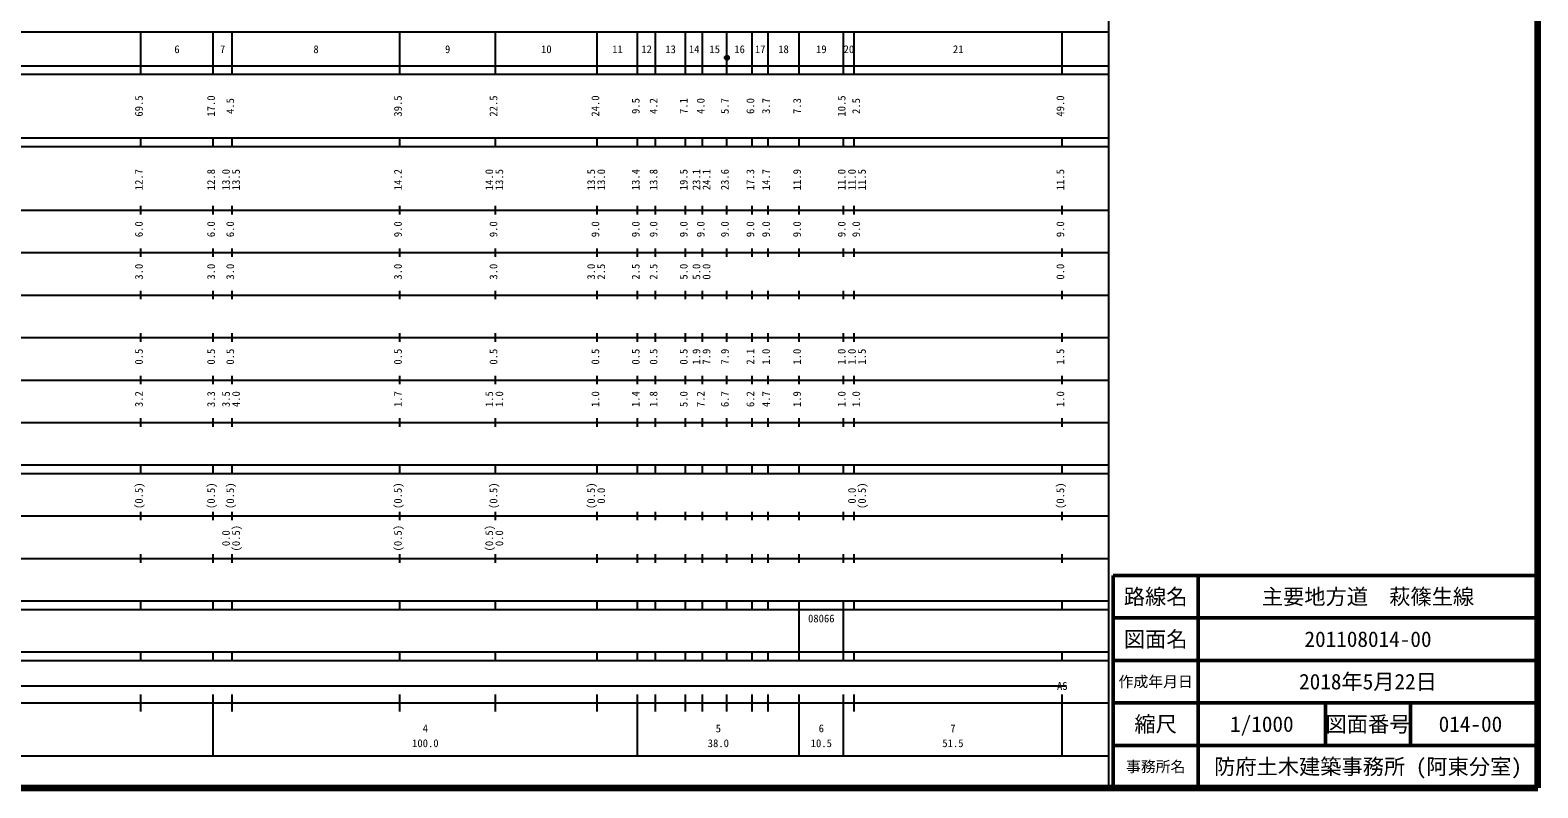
# Model space of a CAD drawing. Units: millimetres, scale not verified. Extents: x 40000 to 680000, y 20000 to 380000.
# Drawn here: x 324928 to 680000, y 20000 to 198357 of the extents above; entities that cross this region are included whole.
import ezdxf
from ezdxf.enums import TextEntityAlignment as Align

# ---------------------------------------------------------------- set-up
doc = ezdxf.new("R2010")
doc.units = ezdxf.units.MM
doc.header["$LTSCALE"] = 1000
for name, color, linetype, lineweight in [('M-TTL', 2, 'Continuous', 140), ('M-TTL-BAND', 7, 'Continuous', 25), ('M-TTL-FRAM', 2, 'Continuous', 50), ('M-TTL-LINE', 7, 'Continuous', 50)]:
    doc.layers.add(name, color=color, linetype=linetype, lineweight=lineweight)
doc.layers.add('M-TTL-TXT', color=7, linetype='Continuous')
doc.styles.add('ＭＳ ゴシック', font='')
doc.styles.get('ＭＳ ゴシック').set_extended_font_data('MS Gothic')

msp = doc.modelspace()

# ---------------------------------------------------------------- hatches: boundary and pattern name
at = {"layer": 'M-TTL-BAND'}
msp.add_hatch(color=256, dxfattribs=at).paths.add_polyline_path([(489508, 191852, 1), (488508, 191852, 0.41421), (489008, 191352, 0.41421)])

# ---------------------------------------------------------------- linework, layer by layer
at = {"layer": 'M-TTL'}
for p, q in [((680000, 20000), (680000, 380000)), ((40000, 20000), (680000, 20000))]:
    msp.add_line(p, q, dxfattribs=at)
at = {"layer": 'M-TTL-BAND'}
for p, q in [((579000, 20000), (579000, 370000)), ((68000, 198000), (579000, 198000)), ((351000, 188000), (351000, 198000)), ((368000, 188000), (368000, 198000)), ((372500, 188000), (372500, 198000)), ((412000, 188000), (412000, 198000)), ((434500, 188000), (434500, 198000)), ((458500, 188000), (458500, 198000)), ((468000, 188000), (468000, 198000)), ((472200, 188000), (472200, 198000)), ((479300, 188000), (479300, 198000)), ((483300, 188000), (483300, 198000)), ((489000, 188000), (489000, 198000)), ((495000, 188000), (495000, 198000)), ((498700, 188000), (498700, 198000)), ((506000, 188000), (506000, 198000)), ((516500, 188000), (516500, 198000)), ((519000, 188000), (519000, 198000)), ((568000, 188000), (568000, 198000)), ((40000, 190000), (579000, 190000)), ((40000, 188000), (579000, 188000)), ((40000, 173000), (579000, 173000)), ((40000, 171000), (579000, 171000)), ((351000, 171000), (351000, 173000)), ((368000, 171000), (368000, 173000)), ((372500, 171000), (372500, 173000)), ((412000, 171000), (412000, 173000)), ((434500, 171000), (434500, 173000)), ((458500, 171000), (458500, 173000)), ((468000, 171000), (468000, 173000)), ((472200, 171000), (472200, 173000)), ((479300, 171000), (479300, 173000)), ((483300, 171000), (483300, 173000)), ((489000, 171000), (489000, 173000)), ((495000, 171000), (495000, 173000)), ((498700, 171000), (498700, 173000)), ((506000, 171000), (506000, 173000)), ((516500, 171000), (516500, 173000)), ((519000, 171000), (519000, 173000)), ((568000, 171000), (568000, 173000)), ((351000, 155000), (351000, 157000)), ((368000, 155000), (368000, 157000)), ((372500, 155000), (372500, 157000)), ((412000, 155000), (412000, 157000)), ((434500, 155000), (434500, 157000)), ((458500, 155000), (458500, 157000)), ((468000, 155000), (468000, 157000)), ((472200, 155000), (472200, 157000)), ((479300, 155000), (479300, 157000)), ((483300, 155000), (483300, 157000)), ((489000, 155000), (489000, 157000)), ((495000, 155000), (495000, 157000)), ((498700, 155000), (498700, 157000)), ((506000, 155000), (506000, 157000)), ((516500, 155000), (516500, 157000)), ((519000, 155000), (519000, 157000)), ((568000, 155000), (568000, 157000)), ((40000, 156000), (579000, 156000)), ((46000, 146000), (579000, 146000)), ((351000, 145000), (351000, 147000)), ((368000, 145000), (368000, 147000)), ((372500, 145000), (372500, 147000)), ((412000, 145000), (412000, 147000)), ((434500, 145000), (434500, 147000)), ((458500, 145000), (458500, 147000)), ((468000, 145000), (468000, 147000)), ((472200, 145000), (472200, 147000)), ((479300, 145000), (479300, 147000)), ((483300, 145000), (483300, 147000)), ((489000, 145000), (489000, 147000)), ((495000, 145000), (495000, 147000)), ((498700, 145000), (498700, 147000)), ((506000, 145000), (506000, 147000)), ((516500, 145000), (516500, 147000)), ((519000, 145000), (519000, 147000)), ((568000, 145000), (568000, 147000)), ((52000, 136000), (579000, 136000)), ((351000, 135000), (351000, 137000)), ((368000, 135000), (368000, 137000)), ((372500, 135000), (372500, 137000)), ((412000, 135000), (412000, 137000)), ((434500, 135000), (434500, 137000)), ((458500, 135000), (458500, 137000)), ((468000, 135000), (468000, 137000)), ((472200, 135000), (472200, 137000)), ((479300, 135000), (479300, 137000)), ((483300, 135000), (483300, 137000)), ((489000, 135000), (489000, 137000)), ((495000, 135000), (495000, 137000)), ((498700, 135000), (498700, 137000)), ((506000, 135000), (506000, 137000)), ((516500, 135000), (516500, 137000)), ((519000, 135000), (519000, 137000)), ((568000, 135000), (568000, 137000)), ((46000, 126000), (579000, 126000)), ((351000, 125000), (351000, 127000)), ((368000, 125000), (368000, 127000)), ((372500, 125000), (372500, 127000)), ((412000, 125000), (412000, 127000)), ((434500, 125000), (434500, 127000)), ((458500, 125000), (458500, 127000)), ((468000, 125000), (468000, 127000)), ((472200, 125000), (472200, 127000)), ((479300, 125000), (479300, 127000)), ((483300, 125000), (483300, 127000)), ((489000, 125000), (489000, 127000)), ((495000, 125000), (495000, 127000)), ((498700, 125000), (498700, 127000)), ((506000, 125000), (506000, 127000)), ((516500, 125000), (516500, 127000)), ((519000, 125000), (519000, 127000)), ((568000, 125000), (568000, 127000)), ((52000, 116000), (579000, 116000)), ((351000, 115000), (351000, 117000)), ((368000, 115000), (368000, 117000)), ((372500, 115000), (372500, 117000)), ((412000, 115000), (412000, 117000)), ((434500, 115000), (434500, 117000)), ((458500, 115000), (458500, 117000)), ((468000, 115000), (468000, 117000)), ((472200, 115000), (472200, 117000)), ((479300, 115000), (479300, 117000)), ((483300, 115000), (483300, 117000)), ((489000, 115000), (489000, 117000)), ((495000, 115000), (495000, 117000)), ((498700, 115000), (498700, 117000)), ((506000, 115000), (506000, 117000)), ((516500, 115000), (516500, 117000)), ((519000, 115000), (519000, 117000)), ((568000, 115000), (568000, 117000)), ((351000, 105000), (351000, 107000)), ((368000, 105000), (368000, 107000)), ((372500, 105000), (372500, 107000)), ((412000, 105000), (412000, 107000)), ((434500, 105000), (434500, 107000)), ((458500, 105000), (458500, 107000)), ((468000, 105000), (468000, 107000)), ((472200, 105000), (472200, 107000)), ((479300, 105000), (479300, 107000)), ((483300, 105000), (483300, 107000)), ((489000, 105000), (489000, 107000)), ((495000, 105000), (495000, 107000)), ((498700, 105000), (498700, 107000)), ((506000, 105000), (506000, 107000)), ((516500, 105000), (516500, 107000)), ((519000, 105000), (519000, 107000)), ((568000, 105000), (568000, 107000)), ((46000, 106000), (579000, 106000)), ((40000, 96000), (579000, 96000)), ((351000, 94000), (351000, 96000)), ((368000, 94000), (368000, 96000)), ((372500, 94000), (372500, 96000)), ((412000, 94000), (412000, 96000)), ((434500, 94000), (434500, 96000)), ((458500, 94000), (458500, 96000)), ((468000, 94000), (468000, 96000)), ((472200, 94000), (472200, 96000)), ((479300, 94000), (479300, 96000)), ((483300, 94000), (483300, 96000)), ((489000, 94000), (489000, 96000)), ((495000, 94000), (495000, 96000)), ((498700, 94000), (498700, 96000)), ((506000, 94000), (506000, 96000)), ((516500, 94000), (516500, 96000)), ((519000, 94000), (519000, 96000)), ((568000, 94000), (568000, 96000)), ((40000, 94000), (579000, 94000)), ((49000, 84000), (579000, 84000)), ((351000, 83000), (351000, 85000)), ((368000, 83000), (368000, 85000)), ((372500, 83000), (372500, 85000)), ((412000, 83000), (412000, 85000)), ((434500, 83000), (434500, 85000)), ((458500, 83000), (458500, 85000)), ((468000, 83000), (468000, 85000)), ((472200, 83000), (472200, 85000)), ((479300, 83000), (479300, 85000)), ((483300, 83000), (483300, 85000)), ((489000, 83000), (489000, 85000)), ((495000, 83000), (495000, 85000)), ((498700, 83000), (498700, 85000)), ((506000, 83000), (506000, 85000)), ((516500, 83000), (516500, 85000)), ((519000, 83000), (519000, 85000)), ((568000, 83000), (568000, 85000)), ((351000, 73000), (351000, 75000)), ((368000, 73000), (368000, 75000)), ((372500, 73000), (372500, 75000)), ((412000, 73000), (412000, 75000)), ((434500, 73000), (434500, 75000)), ((458500, 73000), (458500, 75000)), ((468000, 73000), (468000, 75000)), ((472200, 73000), (472200, 75000)), ((479300, 73000), (479300, 75000)), ((483300, 73000), (483300, 75000)), ((489000, 73000), (489000, 75000)), ((495000, 73000), (495000, 75000)), ((498700, 73000), (498700, 75000)), ((506000, 73000), (506000, 75000)), ((516500, 73000), (516500, 75000)), ((519000, 73000), (519000, 75000)), ((568000, 73000), (568000, 75000)), ((40000, 74000), (579000, 74000)), ((40000, 64000), (579000, 64000)), ((351000, 62000), (351000, 64000)), ((368000, 62000), (368000, 64000)), ((372500, 62000), (372500, 64000)), ((412000, 62000), (412000, 64000)), ((434500, 62000), (434500, 64000)), ((458500, 62000), (458500, 64000)), ((468000, 62000), (468000, 64000)), ((472200, 62000), (472200, 64000)), ((479300, 62000), (479300, 64000)), ((483300, 62000), (483300, 64000)), ((489000, 62000), (489000, 64000)), ((495000, 62000), (495000, 64000)), ((498700, 62000), (498700, 64000)), ((506000, 62000), (506000, 64000)), ((516500, 62000), (516500, 64000)), ((519000, 62000), (519000, 64000)), ((568000, 62000), (568000, 64000)), ((40000, 62000), (579000, 62000)), ((506000, 52000), (506000, 62000)), ((516500, 52000), (516500, 62000)), ((40000, 52000), (579000, 52000)), ((40000, 50000), (579000, 50000)), ((351000, 50000), (351000, 52000)), ((368000, 50000), (368000, 52000)), ((372500, 50000), (372500, 52000)), ((412000, 50000), (412000, 52000)), ((434500, 50000), (434500, 52000)), ((458500, 50000), (458500, 52000)), ((468000, 50000), (468000, 52000)), ((472200, 50000), (472200, 52000)), ((479300, 50000), (479300, 52000)), ((483300, 50000), (483300, 52000)), ((489000, 50000), (489000, 52000)), ((495000, 50000), (495000, 52000)), ((498700, 50000), (498700, 52000)), ((506000, 50000), (506000, 52000)), ((516500, 50000), (516500, 52000)), ((519000, 50000), (519000, 52000)), ((568000, 50000), (568000, 52000)), ((71000, 44000), (569000, 44000)), ((40000, 40000), (579000, 40000)), ((351000, 38000), (351000, 42000)), ((368000, 27500), (368000, 42000)), ((372500, 38000), (372500, 42000)), ((412000, 38000), (412000, 42000)), ((434500, 38000), (434500, 42000)), ((458500, 38000), (458500, 42000)), ((468000, 27500), (468000, 42000)), ((472200, 38000), (472200, 42000)), ((479300, 38000), (479300, 42000)), ((483300, 38000), (483300, 42000)), ((489000, 38000), (489000, 42000)), ((495000, 38000), (495000, 42000)), ((498700, 38000), (498700, 42000)), ((506000, 27500), (506000, 42000)), ((516500, 27500), (516500, 42000)), ((519000, 38000), (519000, 42000)), ((568000, 27500), (568000, 42000)), ((68000, 27500), (579000, 27500))]:
    msp.add_line(p, q, dxfattribs=at)
msp.add_circle((489008, 191852), 500, dxfattribs=at)
at = {"layer": 'M-TTL-FRAM'}
for p, q in [((680000, 70000), (580000, 70000)), ((580000, 70000), (580000, 20000))]:
    msp.add_line(p, q, dxfattribs=at)
at = {"layer": 'M-TTL-LINE'}
for p, q in [((600000, 70000), (600000, 20000)), ((680000, 60000), (580000, 60000)), ((680000, 50000), (580000, 50000)), ((680000, 40000), (580000, 40000)), ((630000, 40000), (630000, 30000)), ((650000, 40000), (650000, 30000)), ((680000, 30000), (580000, 30000))]:
    msp.add_line(p, q, dxfattribs=at)

# ---------------------------------------------------------------- texts
at = {"layer": 'M-TTL-BAND', "style": 'ＭＳ ゴシック'}
for s, p in [('6', (359500, 192405)), ('7', (370250, 192405)), ('8', (392250, 192405)), ('9', (423250, 192405)), ('10', (446500, 192405)), ('11', (463250, 192405)), ('12', (470100, 192405)), ('13', (475750, 192405)), ('14', (481300, 192405)), ('15', (486150, 192405)), ('16', (492000, 192405)), ('17', (496850, 192405)), ('18', (502350, 192405)), ('19', (511250, 192405)), ('20', (517750, 192405)), ('21', (543500, 192405)), ('AS', (568000, 42500)), ('4', (418000, 32523)), ('5', (487000, 32523)), ('6', (511250, 32523)), ('7', (542250, 32523)), ('100.0', (418000, 29033)), ('38.0', (487000, 29033)), ('10.5', (511250, 29033)), ('51.5', (542250, 29033))]:
    msp.add_text(s, height=1833, dxfattribs=at).set_placement(p, align=Align.BOTTOM_CENTER)
for s, p in [('69.5', (352000, 180500)), ('17.0', (369000, 180500)), ('4.5', (373500, 180500)), ('39.5', (413000, 180500)), ('22.5', (435500, 180500)), ('24.0', (459500, 180500)), ('9.5', (469000, 180500)), ('4.2', (473200, 180500)), ('7.1', (480300, 180500)), ('4.0', (484300, 180500)), ('5.7', (490000, 180500)), ('6.0', (496000, 180500)), ('3.7', (499700, 180500)), ('7.3', (507000, 180500)), ('10.5', (517500, 180500)), ('2.5', (520923, 180500)), ('49.0', (569000, 180500)), ('12.7', (352000, 163174)), ('12.8', (369000, 163174)), ('13.0', (372500, 163174)), ('13.5', (374870, 163174)), ('14.2', (413000, 163174)), ('14.0', (434500, 163174)), ('13.5', (436870, 163174)), ('13.5', (458500, 163174)), ('13.0', (460870, 163174)), ('13.4', (469000, 163174)), ('13.8', (473200, 163174)), ('19.5', (480300, 163174)), ('23.1', (483300, 163174)), ('24.1', (485670, 163174)), ('23.6', (490000, 163174)), ('17.3', (496000, 163174)), ('14.7', (499700, 163174)), ('11.9', (507000, 163174)), ('11.0', (517500, 163174)), ('11.0', (519923, 163174)), ('11.5', (522293, 163174)), ('11.5', (569000, 163174)), ('6.0', (352000, 151500)), ('6.0', (369000, 151500)), ('6.0', (373500, 151500)), ('9.0', (413000, 151500)), ('9.0', (435500, 151500)), ('9.0', (459500, 151500)), ('9.0', (469000, 151500)), ('9.0', (473200, 151500)), ('9.0', (480300, 151500)), ('9.0', (484300, 151500)), ('9.0', (490000, 151500)), ('9.0', (496000, 151500)), ('9.0', (499700, 151500)), ('9.0', (507000, 151500)), ('9.0', (517500, 151500)), ('9.0', (520923, 151500)), ('9.0', (569000, 151500)), ('3.0', (352000, 141500)), ('3.0', (369000, 141500)), ('3.0', (373500, 141500)), ('3.0', (413000, 141500)), ('3.0', (435500, 141500)), ('3.0', (458500, 141500)), ('2.5', (460870, 141500)), ('2.5', (469000, 141500)), ('2.5', (473200, 141500)), ('5.0', (480300, 141500)), ('5.0', (483300, 141500)), ('0.0', (485670, 141500)), ('0.0', (569000, 141500)), ('0.5', (352000, 121500)), ('0.5', (369000, 121500)), ('0.5', (373500, 121500)), ('0.5', (413000, 121500)), ('0.5', (435500, 121500)), ('0.5', (459500, 121500)), ('0.5', (469000, 121500)), ('0.5', (473200, 121500)), ('0.5', (480300, 121500)), ('1.9', (483300, 121500)), ('7.9', (485670, 121500)), ('7.9', (490000, 121500)), ('2.1', (496000, 121500)), ('1.0', (499700, 121500)), ('1.0', (507000, 121500)), ('1.0', (517500, 121500)), ('1.0', (519923, 121500)), ('1.5', (522293, 121500)), ('1.5', (569000, 121500)), ('3.2', (352000, 111500)), ('3.3', (369000, 111500)), ('3.5', (372500, 111500)), ('4.0', (374870, 111500)), ('1.7', (413000, 111500)), ('1.5', (434500, 111500)), ('1.0', (436870, 111500)), ('1.0', (459500, 111500)), ('1.4', (469000, 111500)), ('1.8', (473200, 111500)), ('5.0', (480300, 111500)), ('7.2', (484300, 111500)), ('6.7', (490000, 111500)), ('6.2', (496000, 111500)), ('4.7', (499700, 111500)), ('1.9', (507000, 111500)), ('1.0', (517500, 111500)), ('1.0', (520923, 111500)), ('1.0', (569000, 111500)), ('(0.5)', (352000, 88764)), ('(0.5)', (369000, 88764)), ('(0.5)', (373500, 88764)), ('(0.5)', (413000, 88764)), ('(0.5)', (435500, 88764)), ('(0.5)', (458500, 88764)), ('0.0', (460870, 88764)), ('0.0', (519923, 88764)), ('(0.5)', (522293, 88764)), ('(0.5)', (569000, 88764)), ('0.0', (372500, 78764)), ('(0.5)', (374870, 78764)), ('(0.5)', (413000, 78764)), ('(0.5)', (434500, 78764)), ('0.0', (436870, 78764))]:
    msp.add_text(s, height=1833, rotation=90, dxfattribs=at).set_placement(p, align=Align.BOTTOM_CENTER)
msp.add_text('08066', height=1833, dxfattribs=at).set_placement((508125, 58405), align=Align.BOTTOM_LEFT)
at = {"layer": 'M-TTL-TXT', "style": 'ＭＳ ゴシック'}
for s, height, p in [('路線名', 3666, (590000, 65000)), ('路線名', 3666, (590000, 65000)), ('主要地方道\u3000萩篠生線', 3666, (640000, 65000)), ('図面名', 3666, (590000, 55000)), ('図面名', 3666, (590000, 55000)), ('201108014-00', 3666, (640000, 55000)), ('作成年月日', 2566, (590000, 45000)), ('作成年月日', 2566, (590000, 45000)), ('2018年5月22日', 3666, (640000, 45000)), ('縮尺', 3666, (590000, 35000)), ('縮尺', 3666, (590000, 35000)), ('1/1000', 3666, (615000, 35000)), ('図面番号', 3666, (640000, 35000)), ('図面番号', 3666, (640000, 35000)), ('014-00', 3666, (664125, 35000)), ('事務所名', 2566, (590000, 25000)), ('事務所名', 2566, (590000, 25000)), ('防府土木建築事務所 (阿東分室)', 3666, (640000, 25000))]:
    msp.add_text(s, height=height, dxfattribs=at).set_placement(p, align=Align.MIDDLE_CENTER)

doc.saveas('drawing.dxf')
